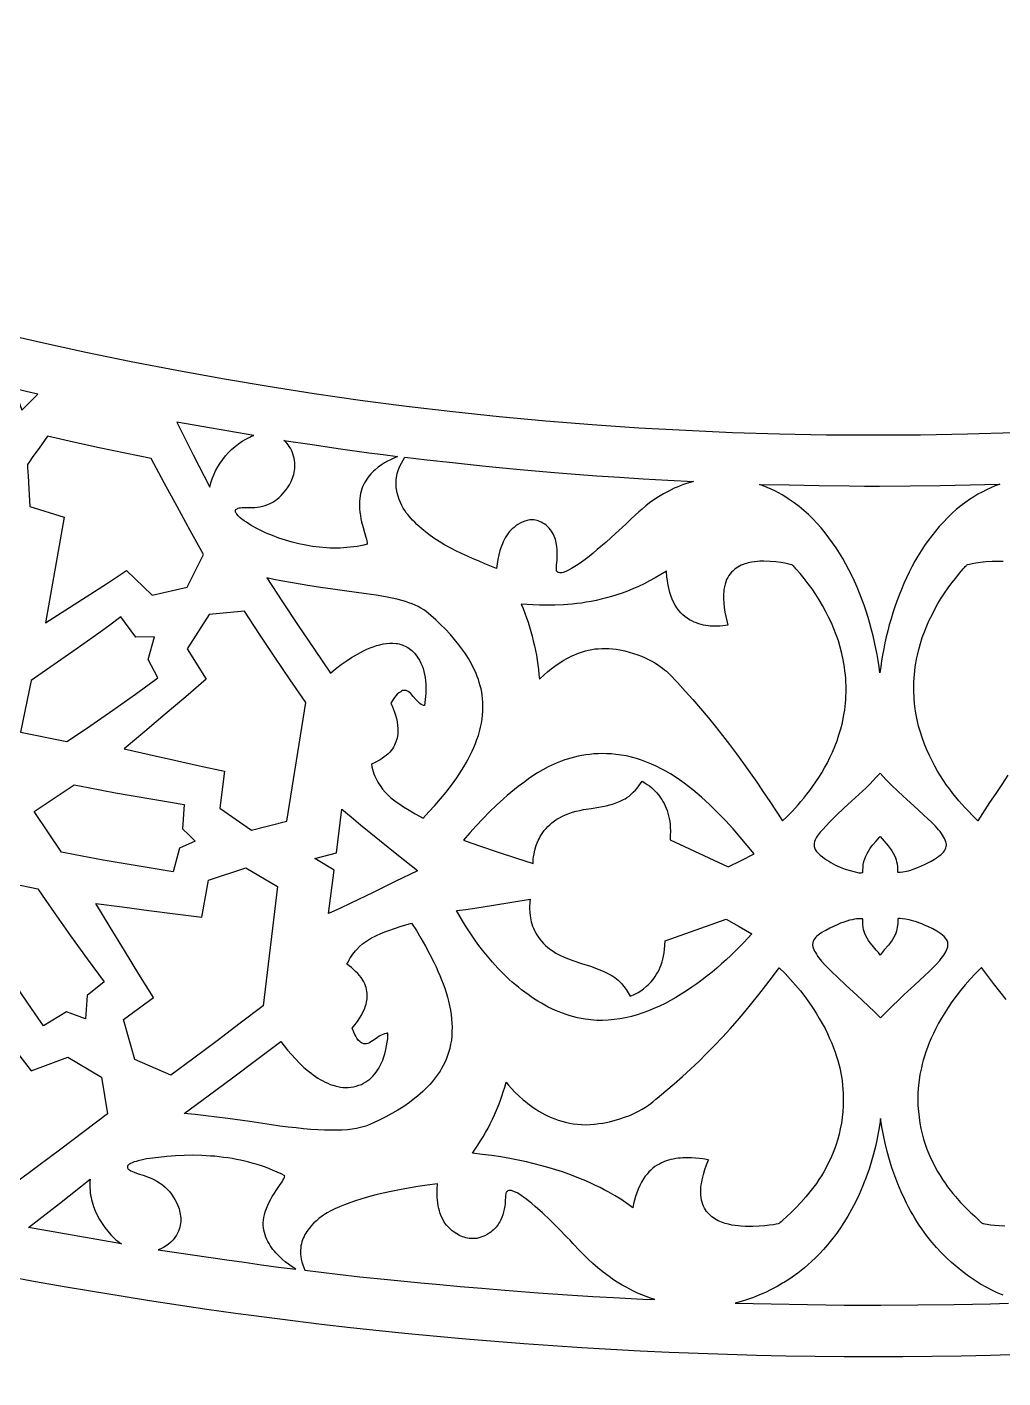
# Model space of a CAD drawing. Extents: x -540 to 540, y -540 to 540.
# Drawn here: x -82.7 to 12.6, y -462.1 to -330.2 of the extents above; entities that cross this region are included whole.
import ezdxf

# ---------------------------------------------------------------- set-up
doc = ezdxf.new("R2010")
doc.units = 0
doc.layers.add('LAYER_1', color=18, linetype='CONTINUOUS')
doc.layers.add('LAYER_2', color=174, linetype='CONTINUOUS')

msp = doc.modelspace()

# ---------------------------------------------------------------- linework, layer by layer
at = {"layer": 'LAYER_1'}
msp.add_lwpolyline([(0, 540, 0.414214), (-540, 0, 0.414214), (0, -540, 0.414214), (540, 0, 0.414214)], format="xyb", close=True, dxfattribs=at)
for points in [[(-83.2, -367.57), (-83.2, -367.57), (-81.64, -366.01), (-82.78, -365.74), (-83.93, -365.46), (-83.2, -367.57)], [(-68.04, -368.75), (-66.45, -371.93), (-64.83, -375.1), (-64.73, -374.69), (-64.61, -374.29), (-64.45, -373.89), (-64.27, -373.5), (-64.06, -373.12), (-63.83, -372.75), (-63.57, -372.39), (-63.3, -372.05), (-63.01, -371.72), (-62.7, -371.41), (-62.37, -371.12), (-62.03, -370.86), (-61.68, -370.61), (-61.31, -370.4), (-61.13, -370.3), (-60.94, -370.21), (-60.75, -370.13), (-60.55, -370.05)], [(-79.06, -378.03), (-80.9, -388.35), (-78.91, -387.09), (-76.92, -385.81), (-74.94, -384.53), (-72.97, -383.24), (-70.47, -385.64), (-67.06, -384.85), (-65.46, -381.66), (-66.75, -379.33), (-68.03, -377), (-69.3, -374.66), (-70.55, -372.31), (-71.82, -372.05), (-73.09, -371.79), (-75.63, -371.24), (-78.16, -370.69), (-80.69, -370.13), (-81.51, -371.28), (-82.11, -372.11), (-82.49, -372.64), (-82.59, -372.79), (-82.63, -372.87), (-82.64, -372.98), (-82.64, -373.2), (-82.59, -374), (-82.5, -375.26), (-82.4, -376.99)], [(-46.51, -372.1), (-46.94, -372.29), (-47.2, -372.42), (-47.48, -372.56), (-47.78, -372.73), (-48.08, -372.93), (-48.38, -373.15), (-48.68, -373.39), (-48.83, -373.53), (-48.97, -373.67), (-49.11, -373.81), (-49.25, -373.97), (-49.38, -374.13), (-49.5, -374.3), (-49.61, -374.48), (-49.72, -374.67), (-49.82, -374.86), (-49.91, -375.06), (-49.99, -375.27), (-50.06, -375.49), (-50.12, -375.72), (-50.16, -375.95), (-50.19, -376.2), (-50.21, -376.45), (-50.22, -376.83), (-50.2, -377.2), (-50.17, -377.54), (-50.13, -377.87), (-50.07, -378.19), (-50.01, -378.49), (-49.86, -379.05), (-49.72, -379.54), (-49.59, -379.98), (-49.54, -380.17), (-49.51, -380.35), (-49.48, -380.52), (-49.48, -380.68), (-49.8, -380.75), (-50.12, -380.82), (-50.45, -380.88), (-50.78, -380.93), (-51.11, -380.97), (-51.44, -381), (-51.77, -381.03), (-52.1, -381.04), (-52.44, -381.05), (-52.77, -381.05), (-53.11, -381.04), (-53.45, -381.03), (-54.12, -380.97), (-54.79, -380.89), (-55.46, -380.77), (-56.13, -380.63), (-56.79, -380.47), (-57.44, -380.28), (-58.08, -380.07), (-58.71, -379.83), (-59.32, -379.58), (-59.93, -379.3), (-60.32, -379.1), (-60.78, -378.83), (-61.02, -378.69), (-61.26, -378.53), (-61.49, -378.37), (-61.71, -378.21), (-61.9, -378.05), (-62.06, -377.89), (-62.19, -377.74), (-62.24, -377.67), (-62.28, -377.6), (-62.31, -377.53), (-62.32, -377.46), (-62.32, -377.4), (-62.31, -377.35), (-62.28, -377.29), (-62.24, -377.25), (-62.17, -377.2), (-62.1, -377.16), (-61.97, -377.13), (-61.83, -377.1), (-61.68, -377.09), (-61.5, -377.08), (-61.11, -377.08), (-60.68, -377.08), (-60.44, -377.07), (-60.2, -377.04), (-59.95, -377.01), (-59.69, -376.95), (-59.43, -376.88), (-59.16, -376.79), (-58.89, -376.67), (-58.61, -376.52), (-58.45, -376.41), (-58.27, -376.27), (-58.07, -376.1), (-57.87, -375.91), (-57.66, -375.68), (-57.45, -375.43), (-57.25, -375.16), (-57.06, -374.86), (-56.9, -374.55), (-56.82, -374.38), (-56.75, -374.21), (-56.69, -374.03), (-56.64, -373.85), (-56.59, -373.67), (-56.56, -373.48), (-56.54, -373.29), (-56.52, -373.09), (-56.52, -372.89), (-56.53, -372.69), (-56.56, -372.48), (-56.6, -372.27), (-56.65, -372.06), (-56.72, -371.84), (-56.79, -371.66), (-56.87, -371.48), (-56.96, -371.3), (-57.07, -371.13), (-57.19, -370.97), (-57.31, -370.81), (-57.45, -370.67), (-57.59, -370.54), (-54.83, -370.94), (-52.06, -371.34), (-49.29, -371.74), (-47.9, -371.92)], [(-17.59, -374.54), (-17.93, -374.64), (-18.26, -374.74), (-18.57, -374.85), (-18.88, -374.97), (-19.18, -375.09), (-19.47, -375.21), (-20.01, -375.48), (-20.53, -375.76), (-21.01, -376.04), (-21.45, -376.34), (-21.87, -376.64), (-22.25, -376.93), (-22.61, -377.23), (-22.94, -377.51), (-23.24, -377.79), (-23.77, -378.29), (-24.2, -378.71), (-25.2, -379.63), (-26.13, -380.46), (-26.99, -381.2), (-27.4, -381.54), (-27.79, -381.86), (-28.16, -382.15), (-28.52, -382.41), (-28.86, -382.65), (-29.19, -382.86), (-29.5, -383.05), (-29.79, -383.2), (-30.07, -383.33), (-30.33, -383.43), (-30.44, -383.45), (-30.55, -383.46), (-30.66, -383.46), (-30.78, -383.44), (-30.84, -383.42), (-30.88, -383.38), (-30.92, -383.34), (-30.96, -383.29), (-30.98, -383.23), (-30.98, -383.15), (-30.96, -382.74), (-30.92, -382.19), (-30.9, -381.89), (-30.9, -381.56), (-30.91, -381.23), (-30.94, -380.89), (-30.99, -380.54), (-31.03, -380.37), (-31.08, -380.2), (-31.13, -380.03), (-31.2, -379.87), (-31.27, -379.71), (-31.35, -379.55), (-31.45, -379.39), (-31.56, -379.25), (-31.68, -379.1), (-31.81, -378.97), (-31.95, -378.84), (-32.11, -378.72), (-32.29, -378.61), (-32.48, -378.5), (-32.62, -378.44), (-32.76, -378.39), (-32.9, -378.35), (-33.03, -378.32), (-33.17, -378.3), (-33.3, -378.29), (-33.44, -378.29), (-33.57, -378.3), (-33.7, -378.31), (-33.83, -378.34), (-34.07, -378.41), (-34.31, -378.5), (-34.53, -378.61), (-34.75, -378.74), (-34.94, -378.87), (-35.12, -379.02), (-35.29, -379.16), (-35.43, -379.3), (-35.56, -379.44), (-35.66, -379.56), (-35.74, -379.67), (-35.86, -379.85), (-35.97, -380.04), (-36.08, -380.24), (-36.17, -380.44), (-36.26, -380.64), (-36.34, -380.85), (-36.49, -381.27), (-36.6, -381.71), (-36.7, -382.15), (-36.77, -382.59), (-36.83, -383.03), (-37.97, -382.58), (-38.54, -382.34), (-39.11, -382.1), (-39.68, -381.85), (-40.25, -381.59), (-40.81, -381.31), (-41.36, -381.03), (-41.9, -380.72), (-42.43, -380.41), (-42.94, -380.07), (-43.44, -379.72), (-43.92, -379.34), (-44.15, -379.15), (-44.38, -378.95), (-44.61, -378.74), (-44.82, -378.53), (-45.04, -378.31), (-45.24, -378.09), (-45.5, -377.78), (-45.64, -377.59), (-45.79, -377.38), (-45.94, -377.14), (-46.08, -376.88), (-46.22, -376.6), (-46.35, -376.3), (-46.45, -375.98), (-46.54, -375.65), (-46.58, -375.48), (-46.61, -375.3), (-46.63, -375.12), (-46.64, -374.93), (-46.64, -374.75), (-46.64, -374.56), (-46.62, -374.36), (-46.6, -374.17), (-46.56, -373.97), (-46.52, -373.77), (-46.46, -373.57), (-46.39, -373.36), (-46.26, -373.05), (-46.12, -372.75), (-45.95, -372.46), (-45.78, -372.18), (-43.65, -372.42), (-41.12, -372.7), (-38.19, -373.01), (-36.58, -373.17), (-34.87, -373.33), (-33.06, -373.5), (-31.15, -373.66), (-29.14, -373.82), (-27.03, -373.98), (-24.82, -374.13), (-22.51, -374.28), (-20.1, -374.42)], [(0.62, -393.24), (0.54, -392.64), (0.45, -392.04), (0.34, -391.44), (0.23, -390.84), (0.1, -390.23), (-0.04, -389.63), (-0.19, -389.02), (-0.36, -388.42), (-0.53, -387.82), (-0.72, -387.22), (-0.93, -386.63), (-1.14, -386.03), (-1.37, -385.45), (-1.61, -384.87), (-1.86, -384.29), (-2.12, -383.73), (-2.4, -383.17), (-2.7, -382.62), (-3, -382.08), (-3.32, -381.55), (-3.65, -381.03), (-4, -380.52), (-4.36, -380.03), (-4.73, -379.55), (-5.12, -379.08), (-5.52, -378.63), (-5.94, -378.2), (-6.37, -377.78), (-6.81, -377.38), (-7.27, -377), (-7.74, -376.63), (-8.23, -376.29), (-8.57, -376.06), (-8.92, -375.85), (-9.28, -375.65), (-9.64, -375.46), (-10.01, -375.28), (-10.39, -375.12), (-10.77, -374.97), (-11.15, -374.83), (-8.24, -374.88), (-5.31, -374.94), (-2.38, -374.98), (-0.9, -374.99), (0.59, -374.99), (3.56, -374.96), (6.5, -374.92), (7.96, -374.9), (9.42, -374.88), (10.87, -374.84), (12.33, -374.79), (11.89, -374.96), (11.45, -375.15), (11.03, -375.35), (10.6, -375.57), (10.19, -375.79), (9.78, -376.04), (9.38, -376.29), (9, -376.56), (8.53, -376.92), (8.08, -377.29), (7.65, -377.68), (7.23, -378.08), (6.82, -378.5), (6.42, -378.94), (6.04, -379.39), (5.68, -379.85), (5.32, -380.32), (4.98, -380.81), (4.65, -381.31), (4.34, -381.82), (4.04, -382.34), (3.75, -382.87), (3.47, -383.41), (3.21, -383.96), (2.96, -384.52), (2.72, -385.08), (2.49, -385.64), (2.28, -386.22), (2.08, -386.79), (1.89, -387.37), (1.71, -387.96), (1.54, -388.54), (1.39, -389.13), (1.24, -389.72), (1.11, -390.31), (0.99, -390.9), (0.88, -391.49), (0.78, -392.07), (0.7, -392.66)], [(-14.22, -388.59), (-14.47, -388.62), (-14.71, -388.65), (-15, -388.67), (-15.35, -388.68), (-15.74, -388.67), (-15.95, -388.66), (-16.17, -388.64), (-16.39, -388.6), (-16.61, -388.56), (-16.84, -388.51), (-17.07, -388.44), (-17.3, -388.36), (-17.53, -388.27), (-17.76, -388.16), (-17.99, -388.04), (-18.21, -387.89), (-18.43, -387.73), (-18.64, -387.56), (-18.84, -387.36), (-19.03, -387.14), (-19.21, -386.89), (-19.38, -386.63), (-19.54, -386.34), (-19.68, -386.03), (-19.81, -385.68), (-19.9, -385.39), (-19.98, -385.1), (-20.04, -384.8), (-20.1, -384.5), (-20.14, -384.2), (-20.18, -383.9), (-20.24, -383.29), (-20.79, -383.64), (-21.33, -383.96), (-21.88, -384.26), (-22.42, -384.54), (-22.96, -384.8), (-23.5, -385.03), (-24.03, -385.25), (-24.55, -385.44), (-25.07, -385.62), (-25.59, -385.78), (-26.1, -385.92), (-26.6, -386.05), (-27.09, -386.16), (-27.58, -386.26), (-28.06, -386.34), (-28.53, -386.41), (-28.99, -386.47), (-29.43, -386.52), (-29.87, -386.55), (-30.3, -386.58), (-31.12, -386.62), (-31.9, -386.62), (-32.62, -386.61), (-33.28, -386.58), (-34.41, -386.52), (-34.23, -386.96), (-34.06, -387.4), (-33.9, -387.85), (-33.75, -388.29), (-33.61, -388.75), (-33.48, -389.2), (-33.35, -389.66), (-33.24, -390.12), (-33.13, -390.58), (-33.03, -391.05), (-32.94, -391.51), (-32.86, -391.98), (-32.8, -392.45), (-32.73, -392.92), (-32.68, -393.39), (-32.64, -393.86), (-32.15, -393.4), (-31.84, -393.13), (-31.5, -392.85), (-31.13, -392.57), (-30.71, -392.28), (-30.27, -392), (-30.03, -391.86), (-29.78, -391.73), (-29.53, -391.61), (-29.27, -391.49), (-29, -391.38), (-28.72, -391.27), (-28.44, -391.18), (-28.14, -391.09), (-27.84, -391.02), (-27.53, -390.95), (-27.21, -390.9), (-26.89, -390.87), (-26.55, -390.85), (-26.21, -390.84), (-25.87, -390.85), (-25.51, -390.87), (-25.15, -390.92), (-24.78, -390.98), (-24.31, -391.08), (-23.87, -391.2), (-23.44, -391.33), (-23.04, -391.47), (-22.67, -391.61), (-22.31, -391.77), (-21.97, -391.93), (-21.66, -392.1), (-21.37, -392.26), (-21.1, -392.43), (-20.86, -392.6), (-20.63, -392.77), (-20.43, -392.93), (-20.24, -393.08), (-19.94, -393.37), (-19.16, -394.18), (-18.39, -395.01), (-17.64, -395.85), (-16.9, -396.71), (-16.17, -397.58), (-15.46, -398.45), (-14.76, -399.34), (-14.07, -400.24), (-13.39, -401.15), (-12.72, -402.07), (-12.06, -402.99), (-11.41, -403.92), (-10.77, -404.85), (-10.14, -405.79), (-8.9, -407.69), (-8.44, -407.25), (-7.93, -406.73), (-7.38, -406.13), (-7.1, -405.8), (-6.81, -405.46), (-6.51, -405.09), (-6.22, -404.71), (-5.92, -404.3), (-5.63, -403.88), (-5.34, -403.44), (-5.05, -402.99), (-4.78, -402.51), (-4.51, -402.02), (-4.26, -401.51), (-4.01, -400.98), (-3.78, -400.44), (-3.57, -399.88), (-3.38, -399.3), (-3.21, -398.71), (-3.05, -398.1), (-2.93, -397.48), (-2.82, -396.84), (-2.75, -396.18), (-2.72, -395.85), (-2.7, -395.51), (-2.69, -395.17), (-2.68, -394.83), (-2.69, -394.48), (-2.7, -394.13), (-2.72, -393.78), (-2.75, -393.42), (-2.79, -393.06), (-2.84, -392.69), (-2.9, -392.32), (-2.96, -391.95), (-3.09, -391.34), (-3.25, -390.73), (-3.43, -390.12), (-3.64, -389.53), (-3.87, -388.94), (-4.12, -388.35), (-4.39, -387.78), (-4.68, -387.21), (-4.98, -386.65), (-5.31, -386.1), (-5.65, -385.57), (-6.01, -385.04), (-6.39, -384.53), (-6.78, -384.03), (-7.18, -383.54), (-7.59, -383.07), (-7.67, -382.97), (-7.74, -382.88), (-7.82, -382.78), (-7.87, -382.75), (-7.92, -382.71), (-7.99, -382.68), (-8.14, -382.64), (-8.37, -382.58), (-8.68, -382.52), (-9.07, -382.46), (-9.54, -382.4), (-10.09, -382.36), (-10.72, -382.34), (-10.92, -382.34), (-11.1, -382.34), (-11.34, -382.35), (-11.62, -382.38), (-11.92, -382.42), (-12.25, -382.49), (-12.41, -382.54), (-12.58, -382.59), (-12.75, -382.66), (-12.92, -382.73), (-13.09, -382.81), (-13.26, -382.91), (-13.42, -383.01), (-13.57, -383.13), (-13.72, -383.26), (-13.87, -383.4), (-14, -383.56), (-14.13, -383.73), (-14.24, -383.91), (-14.35, -384.12), (-14.44, -384.33), (-14.51, -384.57), (-14.57, -384.82), (-14.62, -385.1), (-14.64, -385.31), (-14.66, -385.53), (-14.66, -385.75), (-14.66, -385.97), (-14.64, -386.41), (-14.59, -386.85), (-14.52, -387.29), (-14.43, -387.73), (-14.33, -388.16)], [(-47.15, -396.18), (-46.98, -396.56), (-46.88, -396.8), (-46.78, -397.07), (-46.69, -397.36), (-46.61, -397.68), (-46.54, -398.01), (-46.49, -398.35), (-46.46, -398.7), (-46.46, -398.88), (-46.47, -399.06), (-46.48, -399.24), (-46.51, -399.42), (-46.54, -399.6), (-46.59, -399.78), (-46.65, -399.96), (-46.72, -400.14), (-46.8, -400.31), (-46.89, -400.48), (-47, -400.65), (-47.13, -400.82), (-47.26, -400.98), (-47.42, -401.14), (-47.6, -401.3), (-47.79, -401.45), (-47.99, -401.59), (-48.19, -401.72), (-48.4, -401.84), (-48.62, -401.95), (-49.05, -402.16), (-49.01, -402.41), (-48.95, -402.65), (-48.88, -402.88), (-48.81, -403.1), (-48.72, -403.31), (-48.63, -403.51), (-48.53, -403.71), (-48.43, -403.9), (-48.32, -404.08), (-48.21, -404.25), (-47.96, -404.58), (-47.71, -404.88), (-47.44, -405.15), (-47.17, -405.4), (-46.9, -405.62), (-46.63, -405.82), (-46.37, -406), (-45.9, -406.31), (-45.52, -406.54), (-44.77, -406.99), (-44.01, -407.42), (-43.44, -406.82), (-42.87, -406.19), (-42.31, -405.55), (-41.76, -404.88), (-41.23, -404.19), (-40.97, -403.84), (-40.72, -403.49), (-40.48, -403.13), (-40.24, -402.76), (-40.02, -402.4), (-39.8, -402.03), (-39.59, -401.65), (-39.4, -401.27), (-39.21, -400.89), (-39.04, -400.51), (-38.88, -400.12), (-38.74, -399.73), (-38.6, -399.34), (-38.49, -398.95), (-38.39, -398.55), (-38.3, -398.15), (-38.24, -397.76), (-38.19, -397.35), (-38.16, -396.95), (-38.15, -396.55), (-38.16, -396.14), (-38.19, -395.74), (-38.23, -395.42), (-38.28, -395.11), (-38.34, -394.8), (-38.42, -394.49), (-38.51, -394.18), (-38.6, -393.88), (-38.71, -393.58), (-38.83, -393.28), (-38.96, -392.99), (-39.1, -392.7), (-39.25, -392.41), (-39.4, -392.12), (-39.57, -391.84), (-39.74, -391.56), (-39.92, -391.28), (-40.11, -391.01), (-40.5, -390.48), (-40.92, -389.96), (-41.36, -389.46), (-41.82, -388.97), (-42.29, -388.51), (-42.77, -388.06), (-43.26, -387.63), (-43.75, -387.22), (-43.98, -387.05), (-44.22, -386.9), (-44.48, -386.75), (-44.76, -386.62), (-45.06, -386.49), (-45.38, -386.38), (-45.72, -386.27), (-46.08, -386.16), (-46.45, -386.07), (-46.85, -385.98), (-47.68, -385.81), (-48.59, -385.65), (-49.55, -385.5), (-51.67, -385.21), (-52.81, -385.06), (-54.01, -384.89), (-55.25, -384.7), (-56.55, -384.48), (-57.89, -384.24), (-58.58, -384.11), (-59.28, -383.96), (-57.74, -386.3), (-56.19, -388.62), (-54.62, -390.94), (-53.05, -393.25), (-52.78, -393.02), (-52.43, -392.74), (-52.01, -392.43), (-51.53, -392.09), (-50.99, -391.74), (-50.71, -391.57), (-50.42, -391.4), (-50.12, -391.23), (-49.81, -391.08), (-49.5, -390.93), (-49.18, -390.8), (-48.87, -390.68), (-48.54, -390.57), (-48.22, -390.48), (-47.9, -390.41), (-47.58, -390.36), (-47.26, -390.34), (-46.95, -390.34), (-46.64, -390.36), (-46.49, -390.38), (-46.34, -390.41), (-46.19, -390.45), (-46.04, -390.5), (-45.9, -390.55), (-45.76, -390.62), (-45.62, -390.69), (-45.48, -390.77), (-45.35, -390.86), (-45.22, -390.95), (-45.09, -391.06), (-44.97, -391.18), (-44.85, -391.31), (-44.73, -391.44), (-44.62, -391.59), (-44.51, -391.75), (-44.35, -392), (-44.22, -392.27), (-44.1, -392.54), (-44.01, -392.82), (-43.92, -393.11), (-43.86, -393.4), (-43.81, -393.7), (-43.77, -394), (-43.74, -394.31), (-43.73, -394.62), (-43.73, -394.92), (-43.74, -395.23), (-43.76, -395.53), (-43.8, -395.84), (-43.84, -396.14), (-43.88, -396.43), (-43.96, -396.41), (-44.04, -396.39), (-44.18, -396.31), (-44.33, -396.22), (-44.46, -396.1), (-44.59, -395.97), (-44.72, -395.83), (-44.96, -395.53), (-45.09, -395.39), (-45.21, -395.26), (-45.33, -395.15), (-45.46, -395.05), (-45.59, -394.98), (-45.65, -394.96), (-45.72, -394.94), (-45.79, -394.94), (-45.86, -394.94), (-45.93, -394.95), (-46.01, -394.97), (-46.1, -395.02), (-46.19, -395.07), (-46.36, -395.18), (-46.52, -395.32), (-46.66, -395.48), (-46.79, -395.65), (-46.92, -395.83)], [(-73.51, -387.77), (-74.6, -388.57), (-75.69, -389.35), (-77.88, -390.91), (-82.29, -393.99), (-83.34, -399.01), (-78.79, -399.95), (-77.67, -399.19), (-76.55, -398.43), (-74.32, -396.87), (-72.1, -395.3), (-69.9, -393.72), (-70.87, -391.93), (-70.25, -389.73), (-72.07, -389.76)], [(-65.19, -393.85), (-67.18, -395.56), (-69.19, -397.27), (-71.19, -398.97), (-73.21, -400.66), (-70.76, -401.21), (-68.3, -401.76), (-65.85, -402.3), (-63.39, -402.82), (-63.85, -406.44), (-60.76, -408.6), (-57.31, -407.71), (-55.47, -396.13), (-56.99, -393.91), (-58.49, -391.69), (-59.98, -389.45), (-61.46, -387.21), (-64.89, -387.54), (-67.04, -390.87)], [(-11.66, -410.91), (-12.33, -410.09), (-13.02, -409.28), (-13.73, -408.46), (-14.47, -407.66), (-14.85, -407.26), (-15.23, -406.87), (-15.62, -406.48), (-16.02, -406.1), (-16.42, -405.73), (-16.82, -405.36), (-17.24, -405.01), (-17.66, -404.66), (-18.08, -404.33), (-18.51, -404), (-18.95, -403.69), (-19.39, -403.39), (-19.84, -403.11), (-20.3, -402.84), (-20.76, -402.59), (-21.22, -402.36), (-21.69, -402.14), (-22.17, -401.94), (-22.66, -401.76), (-23.15, -401.61), (-23.64, -401.47), (-24.15, -401.35), (-24.65, -401.26), (-25.17, -401.19), (-25.61, -401.15), (-26.05, -401.13), (-26.48, -401.12), (-26.9, -401.13), (-27.31, -401.15), (-27.71, -401.19), (-28.1, -401.24), (-28.49, -401.3), (-28.86, -401.38), (-29.22, -401.46), (-29.58, -401.55), (-29.92, -401.66), (-30.25, -401.77), (-30.58, -401.89), (-30.89, -402.01), (-31.2, -402.15), (-31.49, -402.28), (-31.78, -402.42), (-32.32, -402.71), (-32.82, -403), (-33.27, -403.3), (-33.69, -403.59), (-34.07, -403.86), (-34.7, -404.34), (-35.07, -404.63), (-35.44, -404.92), (-35.79, -405.22), (-36.15, -405.53), (-36.84, -406.16), (-37.51, -406.82), (-38.17, -407.49), (-38.82, -408.17), (-39.45, -408.87), (-40.07, -409.57), (-39.23, -409.87), (-38.38, -410.17), (-36.67, -410.74), (-34.96, -411.3), (-33.26, -411.86), (-33.25, -411.65), (-33.24, -411.45), (-33.21, -411.19), (-33.16, -410.9), (-33.09, -410.56), (-32.99, -410.2), (-32.92, -410.01), (-32.85, -409.82), (-32.76, -409.62), (-32.67, -409.43), (-32.56, -409.23), (-32.44, -409.03), (-32.3, -408.83), (-32.16, -408.63), (-31.99, -408.43), (-31.82, -408.24), (-31.62, -408.06), (-31.41, -407.88), (-31.18, -407.7), (-30.94, -407.53), (-30.67, -407.38), (-30.39, -407.23), (-30.08, -407.09), (-29.76, -406.96), (-29.41, -406.85), (-29.05, -406.75), (-28.69, -406.67), (-28.33, -406.59), (-27.59, -406.47), (-26.85, -406.35), (-26.48, -406.28), (-26.12, -406.21), (-25.76, -406.13), (-25.41, -406.03), (-25.07, -405.91), (-24.74, -405.77), (-24.42, -405.61), (-24.26, -405.52), (-24.11, -405.42), (-23.88, -405.26), (-23.67, -405.08), (-23.47, -404.89), (-23.27, -404.7), (-23.09, -404.49), (-22.92, -404.27), (-22.76, -404.05), (-22.61, -403.81), (-22.45, -403.91), (-22.3, -404), (-22.11, -404.12), (-21.9, -404.27), (-21.67, -404.46), (-21.42, -404.69), (-21.17, -404.96), (-21.05, -405.1), (-20.92, -405.26), (-20.8, -405.43), (-20.68, -405.61), (-20.57, -405.8), (-20.46, -406), (-20.36, -406.21), (-20.26, -406.44), (-20.17, -406.67), (-20.09, -406.92), (-20.02, -407.18), (-19.96, -407.46), (-19.91, -407.74), (-19.88, -408.04), (-19.86, -408.35), (-19.85, -408.68), (-19.86, -409.1), (-19.88, -409.53), (-14.21, -412.19), (-12.93, -411.56)], [(0.64, -409.2), (0.83, -409.44), (1.03, -409.68), (1.43, -410.14), (1.63, -410.38), (1.79, -410.62), (1.93, -410.85), (2.04, -411.07), (2.13, -411.29), (2.2, -411.49), (2.25, -411.69), (2.29, -411.87), (2.33, -412.19), (2.34, -412.43), (2.34, -412.6), (2.34, -412.65), (2.35, -412.68), (2.38, -412.69), (2.43, -412.7), (2.6, -412.7), (2.86, -412.67), (3.21, -412.61), (3.41, -412.56), (3.63, -412.49), (3.87, -412.42), (4.13, -412.32), (4.4, -412.22), (4.69, -412.09), (4.99, -411.95), (5.31, -411.78), (5.62, -411.62), (5.94, -411.43), (6.26, -411.23), (6.42, -411.11), (6.56, -411), (6.7, -410.87), (6.82, -410.75), (6.92, -410.61), (7, -410.48), (7.06, -410.33), (7.1, -410.19), (7.11, -410.04), (7.11, -409.96), (7.09, -409.88), (7.05, -409.72), (6.99, -409.56), (6.92, -409.4), (6.83, -409.24), (6.73, -409.08), (6.62, -408.91), (6.49, -408.74), (6.35, -408.57), (6.04, -408.22), (5.69, -407.86), (5.3, -407.48), (4.87, -407.09), (3.93, -406.23), (2.89, -405.29), (2.34, -404.77), (1.78, -404.23), (1.21, -403.65), (0.63, -403.04), (0.3, -403.4), (-0.03, -403.76), (-0.38, -404.1), (-0.73, -404.45), (-1.45, -405.12), (-2.17, -405.78), (-2.9, -406.45), (-3.61, -407.12), (-3.96, -407.47), (-4.3, -407.82), (-4.64, -408.18), (-4.96, -408.54), (-5.04, -408.62), (-5.21, -408.79), (-5.31, -408.91), (-5.41, -409.04), (-5.52, -409.19), (-5.61, -409.35), (-5.69, -409.53), (-5.76, -409.71), (-5.79, -409.9), (-5.8, -410), (-5.8, -410.1), (-5.79, -410.2), (-5.76, -410.3), (-5.73, -410.4), (-5.69, -410.5), (-5.63, -410.59), (-5.56, -410.69), (-5.48, -410.79), (-5.38, -410.88), (-5.2, -411.05), (-5, -411.21), (-4.8, -411.36), (-4.59, -411.5), (-4.38, -411.64), (-4.16, -411.77), (-3.94, -411.89), (-3.71, -412), (-3.48, -412.11), (-3.25, -412.21), (-2.77, -412.4), (-2.29, -412.55), (-1.8, -412.68), (-1.58, -412.73), (-1.45, -412.75), (-1.32, -412.76), (-1.21, -412.76), (-1.12, -412.74), (-1.08, -412.72), (-1.06, -412.69), (-1.04, -412.65), (-1.04, -412.61), (-1.04, -412.44), (-1.03, -412.27), (-1, -411.96), (-0.94, -411.66), (-0.86, -411.38), (-0.75, -411.12), (-0.64, -410.87), (-0.51, -410.64), (-0.37, -410.43), (-0.22, -410.23), (-0.08, -410.04), (0.21, -409.71), (0.46, -409.43), (0.56, -409.31)], [(-82, -406.77), (-78.07, -404.17), (-76.73, -404.44), (-75.39, -404.7), (-74.05, -404.94), (-72.7, -405.17), (-70.01, -405.62), (-67.33, -406.08), (-67.5, -408.48), (-66.87, -409.06), (-66.25, -409.66), (-67.81, -410.35), (-68.42, -412.67), (-71.15, -412.21), (-73.89, -411.75), (-75.25, -411.51), (-76.61, -411.27), (-77.98, -411.01), (-79.33, -410.74), (-80.67, -408.76)], [(-54.57, -411.36), (-54.59, -411.36), (-52.46, -410.81), (-51.93, -406.55), (-51.02, -407.31), (-50.1, -408.07), (-48.26, -409.57), (-46.41, -411.06), (-44.56, -412.54), (-44.57, -412.55), (-44.56, -412.56), (-46.72, -413.62), (-48.88, -414.68), (-51.05, -415.73), (-52.14, -416.24), (-53.23, -416.75), (-52.68, -412.49), (-54.59, -411.37)], [(-70.34, -424.94), (-71.76, -422.65), (-73.17, -420.36), (-74.58, -418.06), (-75.97, -415.75), (-73.39, -416.09), (-70.8, -416.43), (-68.22, -416.77), (-66.93, -416.93), (-65.63, -417.08), (-64.96, -413.49), (-61.3, -412.29), (-58.21, -414.11), (-59.62, -425.76), (-61.87, -427.46), (-64.12, -429.16), (-66.38, -430.85), (-68.65, -432.52), (-72.16, -430.98), (-73.25, -427.09)], [(-81.08, -427.69), (-81.89, -426.54), (-82.69, -425.38), (-84.27, -423.06), (-87.38, -418.38), (-86.34, -413.36), (-81.62, -414.34), (-80.84, -415.48), (-80.04, -416.63), (-78.43, -418.9), (-76.81, -421.16), (-75.17, -423.41), (-76.8, -424.74), (-76.98, -427.02), (-78.84, -426.35)], [(-11.88, -418.73), (-12.27, -419.15), (-12.68, -419.57), (-13.09, -420), (-13.51, -420.42), (-13.95, -420.84), (-14.39, -421.25), (-14.85, -421.66), (-15.31, -422.06), (-15.78, -422.46), (-16.27, -422.84), (-16.75, -423.22), (-17.25, -423.59), (-17.75, -423.94), (-18.27, -424.29), (-18.78, -424.62), (-19.31, -424.93), (-19.83, -425.23), (-20.37, -425.51), (-20.91, -425.77), (-21.45, -426.02), (-22, -426.24), (-22.55, -426.44), (-23.1, -426.62), (-23.66, -426.78), (-24.22, -426.91), (-24.78, -427.02), (-25.35, -427.1), (-25.91, -427.15), (-26.48, -427.17), (-26.76, -427.17), (-27.04, -427.17), (-27.33, -427.15), (-27.61, -427.13), (-27.89, -427.1), (-28.17, -427.06), (-28.55, -426.99), (-28.92, -426.92), (-29.28, -426.83), (-29.65, -426.72), (-30.01, -426.61), (-30.37, -426.48), (-30.72, -426.35), (-31.07, -426.2), (-31.42, -426.04), (-31.77, -425.87), (-32.11, -425.69), (-32.44, -425.5), (-32.78, -425.3), (-33.11, -425.09), (-33.43, -424.88), (-33.75, -424.65), (-34.07, -424.42), (-34.38, -424.19), (-34.69, -423.94), (-34.99, -423.69), (-35.29, -423.43), (-35.58, -423.17), (-36.15, -422.63), (-36.7, -422.07), (-37.22, -421.5), (-37.72, -420.91), (-38.2, -420.32), (-38.55, -419.86), (-38.88, -419.39), (-39.21, -418.91), (-39.54, -418.43), (-39.85, -417.94), (-40.15, -417.45), (-40.75, -416.45), (-39.84, -416.33), (-38.94, -416.2), (-37.14, -415.93), (-35.34, -415.64), (-33.54, -415.35), (-33.57, -415.55), (-33.59, -415.74), (-33.6, -415.99), (-33.6, -416.28), (-33.59, -416.61), (-33.55, -416.96), (-33.52, -417.15), (-33.48, -417.35), (-33.43, -417.55), (-33.37, -417.76), (-33.3, -417.96), (-33.22, -418.17), (-33.13, -418.39), (-33.02, -418.6), (-32.9, -418.81), (-32.76, -419.02), (-32.61, -419.24), (-32.44, -419.44), (-32.25, -419.65), (-32.04, -419.85), (-31.82, -420.05), (-31.57, -420.24), (-31.31, -420.42), (-31.02, -420.6), (-30.63, -420.81), (-30.23, -421), (-29.81, -421.17), (-29.39, -421.32), (-28.53, -421.61), (-27.66, -421.88), (-27.24, -422.03), (-26.82, -422.19), (-26.41, -422.36), (-26.02, -422.55), (-25.83, -422.65), (-25.64, -422.76), (-25.46, -422.87), (-25.28, -423), (-25.11, -423.13), (-24.95, -423.26), (-24.79, -423.41), (-24.63, -423.57), (-24.51, -423.71), (-24.39, -423.86), (-24.17, -424.16), (-23.96, -424.49), (-23.78, -424.82), (-23.61, -424.75), (-23.44, -424.67), (-23.24, -424.57), (-23, -424.44), (-22.74, -424.28), (-22.46, -424.08), (-22.17, -423.84), (-22.02, -423.71), (-21.88, -423.57), (-21.73, -423.41), (-21.59, -423.25), (-21.45, -423.07), (-21.32, -422.88), (-21.19, -422.67), (-21.07, -422.46), (-20.95, -422.23), (-20.84, -421.99), (-20.74, -421.74), (-20.65, -421.47), (-20.57, -421.18), (-20.51, -420.89), (-20.45, -420.57), (-20.41, -420.25), (-20.38, -419.82), (-20.36, -419.39), (-14.39, -417.28), (-13.14, -418.01)], [(-50.93, -427.93), (-50.67, -427.62), (-50.52, -427.42), (-50.35, -427.19), (-50.19, -426.94), (-50.03, -426.67), (-49.88, -426.38), (-49.74, -426.07), (-49.62, -425.75), (-49.57, -425.58), (-49.53, -425.41), (-49.5, -425.24), (-49.48, -425.06), (-49.46, -424.89), (-49.46, -424.71), (-49.47, -424.52), (-49.49, -424.34), (-49.52, -424.16), (-49.56, -423.97), (-49.62, -423.79), (-49.7, -423.6), (-49.79, -423.41), (-49.89, -423.23), (-50.04, -423), (-50.21, -422.79), (-50.39, -422.58), (-50.59, -422.39), (-50.79, -422.2), (-51, -422.02), (-51.44, -421.69), (-51.33, -421.48), (-51.23, -421.27), (-51.12, -421.08), (-51, -420.89), (-50.87, -420.72), (-50.75, -420.55), (-50.62, -420.39), (-50.48, -420.24), (-50.21, -419.96), (-49.92, -419.71), (-49.63, -419.49), (-49.34, -419.3), (-49.04, -419.12), (-48.76, -418.97), (-48.48, -418.84), (-48.21, -418.72), (-47.73, -418.53), (-47.34, -418.39), (-46.79, -418.2), (-46.23, -418.02), (-45.12, -417.69), (-44.66, -418.41), (-44.21, -419.16), (-43.77, -419.94), (-43.34, -420.73), (-42.93, -421.54), (-42.74, -421.95), (-42.55, -422.36), (-42.37, -422.78), (-42.2, -423.2), (-42.04, -423.62), (-41.89, -424.04), (-41.76, -424.46), (-41.63, -424.89), (-41.52, -425.31), (-41.42, -425.74), (-41.34, -426.16), (-41.27, -426.59), (-41.22, -427.01), (-41.19, -427.43), (-41.17, -427.85), (-41.18, -428.27), (-41.2, -428.68), (-41.24, -429.09), (-41.31, -429.5), (-41.4, -429.91), (-41.51, -430.31), (-41.64, -430.71), (-41.76, -431.01), (-41.89, -431.3), (-42.03, -431.59), (-42.19, -431.87), (-42.35, -432.14), (-42.53, -432.41), (-42.72, -432.67), (-42.91, -432.93), (-43.12, -433.18), (-43.34, -433.42), (-43.56, -433.66), (-43.79, -433.9), (-44.03, -434.12), (-44.28, -434.35), (-44.54, -434.56), (-44.8, -434.77), (-45.33, -435.18), (-45.89, -435.57), (-46.46, -435.93), (-47.05, -436.27), (-47.64, -436.59), (-48.24, -436.89), (-48.83, -437.17), (-49.43, -437.44), (-49.58, -437.5), (-49.74, -437.55), (-50.1, -437.65), (-50.5, -437.74), (-50.93, -437.8), (-51.4, -437.85), (-51.91, -437.89), (-52.45, -437.91), (-53.03, -437.91), (-53.64, -437.89), (-54.29, -437.86), (-54.96, -437.82), (-55.67, -437.76), (-56.41, -437.68), (-57.18, -437.59), (-57.98, -437.49), (-58.81, -437.37), (-60.94, -437.06), (-63.07, -436.76), (-64.14, -436.62), (-65.21, -436.49), (-66.28, -436.37), (-67.35, -436.28), (-64.98, -434.53), (-62.61, -432.77), (-60.25, -431), (-57.9, -429.22), (-57.58, -429.65), (-57.23, -430.08), (-56.87, -430.51), (-56.48, -430.94), (-56.07, -431.36), (-55.65, -431.76), (-55.21, -432.14), (-54.98, -432.31), (-54.75, -432.49), (-54.52, -432.65), (-54.29, -432.81), (-54.05, -432.95), (-53.81, -433.09), (-53.57, -433.21), (-53.32, -433.32), (-53.08, -433.42), (-52.83, -433.51), (-52.58, -433.58), (-52.33, -433.64), (-52.07, -433.69), (-51.82, -433.72), (-51.57, -433.73), (-51.31, -433.72), (-51.05, -433.7), (-50.8, -433.66), (-50.53, -433.59), (-50.27, -433.51), (-50.03, -433.42), (-49.81, -433.31), (-49.6, -433.19), (-49.4, -433.05), (-49.21, -432.91), (-49.03, -432.75), (-48.87, -432.59), (-48.72, -432.41), (-48.58, -432.23), (-48.45, -432.05), (-48.33, -431.85), (-48.22, -431.66), (-48.12, -431.45), (-48.02, -431.25), (-47.94, -431.05), (-47.86, -430.84), (-47.74, -430.43), (-47.63, -430.03), (-47.56, -429.65), (-47.5, -429.29), (-47.46, -428.96), (-47.43, -428.43), (-47.51, -428.43), (-47.6, -428.44), (-47.77, -428.48), (-47.94, -428.54), (-48.11, -428.62), (-48.28, -428.72), (-48.44, -428.83), (-48.77, -429.06), (-48.93, -429.17), (-49.1, -429.27), (-49.25, -429.35), (-49.41, -429.42), (-49.57, -429.46), (-49.64, -429.46), (-49.72, -429.46), (-49.79, -429.45), (-49.87, -429.44), (-49.94, -429.41), (-50.01, -429.37), (-50.1, -429.31), (-50.18, -429.24), (-50.33, -429.09), (-50.46, -428.92), (-50.57, -428.73), (-50.67, -428.54), (-50.77, -428.34)], [(0.67, -426.94), (1.26, -426.33), (1.84, -425.75), (2.42, -425.19), (2.97, -424.67), (4.02, -423.71), (4.98, -422.83), (5.41, -422.43), (5.8, -422.04), (6.16, -421.67), (6.47, -421.31), (6.61, -421.14), (6.74, -420.97), (6.86, -420.8), (6.96, -420.63), (7.05, -420.47), (7.13, -420.3), (7.2, -420.14), (7.25, -419.98), (7.27, -419.89), (7.27, -419.8), (7.27, -419.71), (7.26, -419.62), (7.24, -419.54), (7.22, -419.45), (7.14, -419.29), (7.03, -419.13), (6.9, -418.98), (6.74, -418.84), (6.57, -418.71), (6.39, -418.58), (6.19, -418.45), (5.78, -418.23), (5.37, -418.03), (4.99, -417.86), (4.7, -417.74), (4.43, -417.64), (4.18, -417.55), (3.93, -417.47), (3.49, -417.35), (3.12, -417.28), (2.82, -417.24), (2.59, -417.22), (2.44, -417.23), (2.4, -417.24), (2.38, -417.25), (2.37, -417.28), (2.37, -417.33), (2.37, -417.5), (2.36, -417.75), (2.34, -417.9), (2.32, -418.07), (2.28, -418.25), (2.23, -418.45), (2.16, -418.66), (2.07, -418.88), (1.96, -419.1), (1.83, -419.34), (1.66, -419.58), (1.47, -419.82), (1.05, -420.29), (0.85, -420.54), (0.66, -420.79), (0.47, -420.54), (0.27, -420.31), (-0.15, -419.84), (-0.34, -419.6), (-0.51, -419.36), (-0.64, -419.13), (-0.76, -418.91), (-0.85, -418.69), (-0.92, -418.49), (-0.97, -418.29), (-1.01, -418.11), (-1.04, -417.79), (-1.05, -417.54), (-1.05, -417.37), (-1.05, -417.29), (-1.08, -417.27), (-1.14, -417.26), (-1.23, -417.25), (-1.35, -417.25), (-1.49, -417.25), (-1.67, -417.27), (-1.87, -417.3), (-2.1, -417.35), (-2.35, -417.4), (-2.62, -417.48), (-2.92, -417.58), (-3.23, -417.69), (-3.56, -417.83), (-3.91, -417.99), (-4.28, -418.17), (-4.66, -418.38), (-4.82, -418.47), (-5.04, -418.59), (-5.29, -418.75), (-5.41, -418.84), (-5.53, -418.95), (-5.64, -419.06), (-5.74, -419.18), (-5.83, -419.31), (-5.89, -419.45), (-5.94, -419.59), (-5.95, -419.75), (-5.95, -419.83), (-5.94, -419.92), (-5.92, -420), (-5.9, -420.09), (-5.84, -420.25), (-5.76, -420.4), (-5.68, -420.56), (-5.58, -420.72), (-5.47, -420.89), (-5.35, -421.05), (-5.08, -421.39), (-4.76, -421.75), (-4.41, -422.11), (-4.02, -422.5), (-3.59, -422.9), (-2.66, -423.76), (-1.62, -424.71), (-1.07, -425.23), (-0.5, -425.77), (0.08, -426.34)], [(-16.13, -440.8), (-16.68, -440.71), (-17.01, -440.66), (-17.38, -440.62), (-17.78, -440.6), (-18.2, -440.59), (-18.64, -440.6), (-18.87, -440.62), (-19.1, -440.64), (-19.33, -440.67), (-19.56, -440.72), (-19.79, -440.77), (-20.02, -440.83), (-20.25, -440.9), (-20.47, -440.99), (-20.7, -441.09), (-20.92, -441.2), (-21.13, -441.32), (-21.35, -441.46), (-21.55, -441.62), (-21.75, -441.79), (-21.95, -441.98), (-22.13, -442.18), (-22.31, -442.4), (-22.48, -442.65), (-22.67, -442.97), (-22.84, -443.3), (-23, -443.65), (-23.13, -444), (-23.25, -444.37), (-23.35, -444.73), (-23.44, -445.1), (-23.52, -445.47), (-23.9, -445.19), (-24.24, -444.95), (-24.69, -444.65), (-25.25, -444.3), (-25.92, -443.92), (-26.3, -443.71), (-26.71, -443.51), (-27.15, -443.29), (-27.61, -443.07), (-28.1, -442.86), (-28.63, -442.64), (-29.18, -442.42), (-29.76, -442.2), (-30.38, -441.98), (-31.02, -441.77), (-31.69, -441.57), (-32.4, -441.37), (-33.14, -441.18), (-33.9, -440.99), (-34.7, -440.82), (-35.53, -440.66), (-36.4, -440.51), (-37.29, -440.38), (-38.22, -440.26), (-39.18, -440.15), (-38.91, -439.76), (-38.64, -439.36), (-38.38, -438.95), (-38.13, -438.54), (-37.89, -438.12), (-37.66, -437.7), (-37.44, -437.27), (-37.23, -436.83), (-37.03, -436.39), (-36.84, -435.95), (-36.65, -435.5), (-36.48, -435.05), (-36.32, -434.59), (-36.17, -434.14), (-36.03, -433.68), (-35.9, -433.21), (-35.66, -433.5), (-35.37, -433.82), (-35.04, -434.17), (-34.66, -434.54), (-34.24, -434.92), (-34.01, -435.11), (-33.77, -435.3), (-33.52, -435.49), (-33.26, -435.67), (-32.99, -435.85), (-32.71, -436.03), (-32.41, -436.2), (-32.11, -436.36), (-31.8, -436.52), (-31.48, -436.66), (-31.14, -436.8), (-30.8, -436.92), (-30.45, -437.03), (-30.08, -437.13), (-29.71, -437.21), (-29.33, -437.28), (-28.93, -437.32), (-28.53, -437.35), (-28.12, -437.36), (-27.69, -437.35), (-27.26, -437.32), (-26.82, -437.26), (-26.46, -437.21), (-26.12, -437.14), (-25.79, -437.07), (-25.47, -436.99), (-24.87, -436.83), (-24.32, -436.64), (-23.82, -436.45), (-23.36, -436.25), (-22.95, -436.04), (-22.59, -435.84), (-22.27, -435.64), (-21.99, -435.45), (-21.75, -435.28), (-21.56, -435.12), (-21.28, -434.88), (-21.15, -434.76), (-20.3, -434.07), (-19.47, -433.36), (-18.65, -432.64), (-17.84, -431.9), (-17.05, -431.15), (-16.27, -430.38), (-15.51, -429.6), (-14.76, -428.8), (-14.02, -427.99), (-13.29, -427.17), (-12.58, -426.34), (-11.88, -425.49), (-11.2, -424.64), (-10.52, -423.78), (-9.86, -422.91), (-9.21, -422.03), (-8.64, -422.6), (-8.11, -423.17), (-7.62, -423.73), (-7.15, -424.29), (-6.72, -424.84), (-6.32, -425.39), (-5.95, -425.93), (-5.61, -426.46), (-5.3, -426.98), (-5.01, -427.49), (-4.74, -427.98), (-4.5, -428.47), (-4.29, -428.94), (-4.09, -429.4), (-3.92, -429.85), (-3.76, -430.28), (-3.62, -430.69), (-3.5, -431.09), (-3.4, -431.46), (-3.31, -431.82), (-3.17, -432.48), (-3.08, -433.04), (-3.02, -433.52), (-2.99, -433.89), (-2.97, -434.3), (-2.96, -434.91), (-2.97, -435.51), (-3, -436.09), (-3.06, -436.66), (-3.14, -437.21), (-3.25, -437.75), (-3.37, -438.28), (-3.5, -438.79), (-3.66, -439.28), (-3.83, -439.76), (-4.01, -440.23), (-4.21, -440.68), (-4.42, -441.12), (-4.64, -441.54), (-4.86, -441.95), (-5.1, -442.34), (-5.34, -442.72), (-5.59, -443.09), (-5.84, -443.44), (-6.09, -443.77), (-6.34, -444.09), (-6.6, -444.4), (-7.1, -444.97), (-7.59, -445.48), (-8.05, -445.94), (-8.47, -446.34), (-8.85, -446.68), (-8.95, -446.77), (-9.04, -446.86), (-9.14, -446.95), (-9.19, -446.99), (-9.25, -447.02), (-9.33, -447.05), (-9.51, -447.09), (-9.78, -447.14), (-10.15, -447.19), (-10.61, -447.24), (-11.16, -447.28), (-11.8, -447.3), (-12.54, -447.29), (-12.97, -447.28), (-13.23, -447.25), (-13.52, -447.22), (-13.84, -447.16), (-14.17, -447.09), (-14.5, -447), (-14.84, -446.89), (-15, -446.82), (-15.17, -446.74), (-15.33, -446.66), (-15.49, -446.57), (-15.64, -446.47), (-15.79, -446.36), (-15.93, -446.24), (-16.07, -446.11), (-16.19, -445.98), (-16.31, -445.83), (-16.42, -445.67), (-16.52, -445.51), (-16.61, -445.33), (-16.69, -445.14), (-16.75, -444.93), (-16.8, -444.72), (-16.84, -444.47), (-16.87, -444.23), (-16.88, -443.98), (-16.87, -443.73), (-16.86, -443.48), (-16.83, -443.23), (-16.79, -442.99), (-16.74, -442.74), (-16.62, -442.24), (-16.47, -441.75), (-16.31, -441.27)], [(-90.83, -434.3), (-88.35, -424.11), (-86.84, -426.12), (-85.33, -428.12), (-83.81, -430.12), (-82.27, -432.11), (-78.71, -430.77), (-75.4, -432.73), (-74.83, -436.3), (-77.11, -438.03), (-79.39, -439.75), (-81.68, -441.46), (-83.98, -443.16), (-85.5, -442.88), (-87.01, -442.6), (-90.04, -441.99), (-93.07, -441.38), (-96.09, -440.77), (-96.95, -437.45), (-94.82, -433.82)], [(-56.44, -451.48), (-56.64, -451.35), (-56.89, -451.18), (-57.16, -450.99), (-57.46, -450.76), (-57.76, -450.5), (-58.07, -450.21), (-58.38, -449.89), (-58.52, -449.72), (-58.67, -449.54), (-58.8, -449.36), (-58.93, -449.17), (-59.05, -448.97), (-59.17, -448.77), (-59.27, -448.56), (-59.36, -448.34), (-59.44, -448.12), (-59.5, -447.89), (-59.56, -447.66), (-59.59, -447.42), (-59.61, -447.18), (-59.61, -446.93), (-59.6, -446.67), (-59.56, -446.41), (-59.5, -446.15), (-59.42, -445.88), (-59.3, -445.54), (-59.17, -445.23), (-59.03, -444.93), (-58.89, -444.65), (-58.74, -444.39), (-58.59, -444.15), (-58.29, -443.7), (-58.02, -443.3), (-57.78, -442.95), (-57.69, -442.79), (-57.6, -442.64), (-57.54, -442.5), (-57.5, -442.36), (-57.87, -442.17), (-58.25, -442), (-58.63, -441.83), (-59.01, -441.67), (-59.4, -441.52), (-59.8, -441.39), (-60.2, -441.26), (-60.6, -441.14), (-61.01, -441.03), (-61.42, -440.93), (-61.83, -440.83), (-62.24, -440.75), (-62.66, -440.67), (-63.08, -440.61), (-63.5, -440.55), (-63.92, -440.5), (-64.35, -440.45), (-64.77, -440.42), (-65.62, -440.37), (-66.48, -440.35), (-67.33, -440.36), (-68.18, -440.4), (-69.02, -440.46), (-69.86, -440.55), (-70.69, -440.66), (-71.02, -440.71), (-71.42, -440.79), (-71.84, -440.88), (-72.04, -440.94), (-72.23, -441), (-72.41, -441.07), (-72.57, -441.14), (-72.7, -441.22), (-72.8, -441.3), (-72.84, -441.35), (-72.87, -441.39), (-72.89, -441.44), (-72.89, -441.49), (-72.89, -441.53), (-72.87, -441.58), (-72.84, -441.64), (-72.8, -441.69), (-72.69, -441.78), (-72.56, -441.87), (-72.4, -441.94), (-72.23, -442.01), (-71.82, -442.15), (-71.35, -442.29), (-71.1, -442.38), (-70.84, -442.48), (-70.57, -442.59), (-70.29, -442.72), (-70.02, -442.87), (-69.74, -443.04), (-69.46, -443.23), (-69.18, -443.46), (-69.05, -443.59), (-68.9, -443.75), (-68.73, -443.93), (-68.57, -444.15), (-68.4, -444.4), (-68.24, -444.66), (-68.09, -444.95), (-67.95, -445.26), (-67.84, -445.59), (-67.79, -445.76), (-67.75, -445.93), (-67.72, -446.1), (-67.69, -446.28), (-67.68, -446.46), (-67.67, -446.64), (-67.68, -446.82), (-67.7, -447.01), (-67.73, -447.19), (-67.77, -447.38), (-67.83, -447.57), (-67.9, -447.76), (-67.99, -447.95), (-68.09, -448.14), (-68.24, -448.38), (-68.43, -448.61), (-68.63, -448.82), (-68.86, -449.02), (-69.09, -449.19), (-69.35, -449.35), (-69.61, -449.48), (-69.88, -449.58), (-66.52, -450.07), (-63.16, -450.56), (-61.48, -450.8), (-59.8, -451.04), (-58.12, -451.26)], [(-82.56, -447.41), (-79.53, -445.05), (-76.51, -442.68), (-76.54, -442.9), (-76.55, -443.12), (-76.56, -443.34), (-76.55, -443.56), (-76.53, -443.78), (-76.51, -444.01), (-76.48, -444.23), (-76.44, -444.46), (-76.39, -444.68), (-76.33, -444.9), (-76.26, -445.12), (-76.19, -445.34), (-76.02, -445.78), (-75.83, -446.21), (-75.6, -446.62), (-75.36, -447.02), (-75.09, -447.41), (-74.8, -447.77), (-74.49, -448.12), (-74.17, -448.44), (-74, -448.59), (-73.83, -448.73), (-73.65, -448.87), (-73.47, -449)], [(-21.35, -454.44), (-21.79, -454.29), (-22.22, -454.14), (-22.64, -453.97), (-23.05, -453.8), (-23.44, -453.61), (-23.82, -453.43), (-24.18, -453.23), (-24.54, -453.04), (-24.88, -452.83), (-25.2, -452.63), (-25.52, -452.42), (-25.83, -452.2), (-26.4, -451.77), (-26.94, -451.34), (-27.43, -450.91), (-27.89, -450.49), (-28.3, -450.07), (-28.69, -449.68), (-29.36, -448.96), (-29.65, -448.65), (-29.92, -448.37), (-30.79, -447.5), (-31.6, -446.7), (-32.35, -445.98), (-33.05, -445.35), (-33.38, -445.07), (-33.69, -444.81), (-33.99, -444.58), (-34.28, -444.37), (-34.55, -444.19), (-34.81, -444.03), (-35.06, -443.91), (-35.29, -443.81), (-35.35, -443.8), (-35.43, -443.79), (-35.52, -443.79), (-35.62, -443.8), (-35.72, -443.83), (-35.8, -443.88), (-35.84, -443.91), (-35.87, -443.95), (-35.89, -444), (-35.91, -444.05), (-35.94, -444.39), (-35.98, -444.83), (-36, -445.07), (-36.03, -445.33), (-36.08, -445.6), (-36.14, -445.87), (-36.21, -446.15), (-36.31, -446.43), (-36.44, -446.71), (-36.51, -446.85), (-36.59, -446.98), (-36.68, -447.12), (-36.77, -447.25), (-36.88, -447.38), (-36.99, -447.5), (-37.11, -447.63), (-37.25, -447.74), (-37.39, -447.86), (-37.55, -447.97), (-37.75, -448.09), (-37.96, -448.2), (-38.16, -448.29), (-38.36, -448.36), (-38.56, -448.42), (-38.75, -448.46), (-38.94, -448.48), (-39.13, -448.49), (-39.31, -448.48), (-39.49, -448.47), (-39.66, -448.44), (-39.83, -448.4), (-39.99, -448.36), (-40.14, -448.3), (-40.44, -448.18), (-40.71, -448.03), (-40.95, -447.87), (-41.16, -447.72), (-41.34, -447.56), (-41.6, -447.31), (-41.72, -447.19), (-41.87, -446.98), (-42, -446.75), (-42.12, -446.52), (-42.22, -446.29), (-42.32, -446.04), (-42.4, -445.79), (-42.46, -445.53), (-42.52, -445.27), (-42.56, -445), (-42.59, -444.74), (-42.62, -444.47), (-42.63, -444.2), (-42.64, -443.93), (-42.63, -443.66), (-42.6, -443.14), (-43.59, -443.27), (-44.53, -443.4), (-45.43, -443.55), (-46.29, -443.71), (-47.11, -443.87), (-47.89, -444.04), (-48.63, -444.22), (-49.33, -444.41), (-49.98, -444.59), (-50.6, -444.79), (-51.17, -444.98), (-51.69, -445.18), (-52.18, -445.38), (-52.62, -445.58), (-53.01, -445.77), (-53.37, -445.97), (-53.53, -446.07), (-53.73, -446.2), (-53.95, -446.35), (-54.18, -446.53), (-54.42, -446.74), (-54.66, -446.96), (-54.9, -447.21), (-55.13, -447.49), (-55.35, -447.78), (-55.45, -447.94), (-55.54, -448.1), (-55.63, -448.27), (-55.71, -448.45), (-55.78, -448.62), (-55.84, -448.81), (-55.89, -449), (-55.93, -449.2), (-55.96, -449.4), (-55.98, -449.6), (-55.99, -449.81), (-55.98, -450.03), (-55.95, -450.25), (-55.91, -450.48), (-55.84, -450.76), (-55.76, -451.04), (-55.66, -451.31), (-55.54, -451.58), (-53.96, -451.77), (-52.35, -451.97), (-50.18, -452.21), (-47.47, -452.49), (-44.21, -452.81), (-42.37, -452.98), (-40.39, -453.16), (-38.28, -453.33), (-36.03, -453.52), (-32.75, -453.77), (-29.88, -453.97), (-27.43, -454.13), (-25.39, -454.25), (-22.54, -454.39)]]:
    msp.add_lwpolyline(points, close=True, dxfattribs=at)
for points in [[(13.13, -403.24), (12.53, -404.12), (11.93, -405), (11.34, -405.89), (10.18, -407.67), (9.72, -407.22), (9.2, -406.69), (8.92, -406.39), (8.63, -406.07), (8.34, -405.73), (8.04, -405.38), (7.74, -405), (7.44, -404.6), (7.14, -404.19), (6.84, -403.75), (6.54, -403.3), (6.26, -402.83), (5.98, -402.34), (5.71, -401.83), (5.45, -401.31), (5.21, -400.76), (4.98, -400.21), (4.77, -399.63), (4.57, -399.04), (4.4, -398.43), (4.26, -397.81), (4.13, -397.17), (4.04, -396.51), (4, -396.18), (3.97, -395.84), (3.95, -395.5), (3.94, -395.16), (3.93, -394.81), (3.93, -394.46), (3.94, -394.11), (3.96, -393.75), (3.99, -393.39), (4.03, -393.02), (4.08, -392.65), (4.13, -392.28), (4.2, -391.9), (4.28, -391.52), (4.42, -390.94), (4.58, -390.36), (4.76, -389.78), (4.97, -389.22), (5.2, -388.65), (5.44, -388.1), (5.71, -387.55), (5.99, -387.01), (6.29, -386.47), (6.61, -385.95), (6.94, -385.44), (7.28, -384.94), (7.64, -384.45), (8.02, -383.97), (8.4, -383.5), (8.8, -383.05), (8.87, -382.95), (8.95, -382.86), (9.03, -382.77), (9.07, -382.73), (9.12, -382.69), (9.2, -382.66), (9.37, -382.61), (9.64, -382.55), (9.99, -382.48), (10.44, -382.41), (10.97, -382.36), (11.6, -382.33), (11.95, -382.32), (12.32, -382.32), (12.49, -382.32), (12.65, -382.32)], [(12.94, -425.12), (12.32, -424.35), (11.72, -423.58), (11.12, -422.8), (10.54, -422.01), (9.97, -422.58), (9.45, -423.15), (8.95, -423.71), (8.49, -424.27), (8.06, -424.82), (7.66, -425.37), (7.29, -425.91), (6.95, -426.44), (6.64, -426.96), (6.35, -427.46), (6.09, -427.96), (5.85, -428.45), (5.64, -428.92), (5.44, -429.38), (5.27, -429.83), (5.12, -430.26), (4.98, -430.67), (4.86, -431.07), (4.76, -431.44), (4.67, -431.8), (4.53, -432.46), (4.44, -433.02), (4.38, -433.5), (4.35, -433.87), (4.34, -434.27), (4.32, -434.89), (4.34, -435.49), (4.38, -436.07), (4.44, -436.64), (4.52, -437.2), (4.62, -437.74), (4.75, -438.26), (4.88, -438.77), (5.04, -439.27), (5.21, -439.75), (5.4, -440.21), (5.6, -440.66), (5.81, -441.1), (6.03, -441.52), (6.25, -441.93), (6.49, -442.33), (6.73, -442.7), (6.98, -443.07), (7.23, -443.42), (7.49, -443.75), (7.74, -444.07), (8, -444.38), (8.5, -444.95), (8.99, -445.46), (9.45, -445.92), (9.88, -446.31), (10.26, -446.65), (10.35, -446.75), (10.45, -446.84), (10.54, -446.93), (10.6, -446.97), (10.66, -447), (10.73, -447.02), (10.88, -447.05), (11.11, -447.09), (11.42, -447.14), (11.81, -447.18), (12.28, -447.22), (12.83, -447.25)], [(12.65, -454.02), (12.33, -453.88), (12.01, -453.74), (11.69, -453.59), (11.07, -453.27), (10.46, -452.92), (9.86, -452.54), (9.28, -452.15), (8.71, -451.73), (8.16, -451.28), (7.62, -450.82), (7.11, -450.35), (6.61, -449.85), (6.14, -449.34), (5.69, -448.82), (5.43, -448.5), (5.18, -448.18), (4.93, -447.85), (4.7, -447.52), (4.47, -447.18), (4.24, -446.83), (4.03, -446.48), (3.82, -446.13), (3.61, -445.77), (3.41, -445.4), (3.22, -445.04), (3.04, -444.67), (2.69, -443.91), (2.37, -443.15), (2.07, -442.37), (1.8, -441.58), (1.55, -440.78), (1.33, -439.98), (1.14, -439.18), (0.96, -438.37), (0.81, -437.56), (0.69, -436.75), (0.61, -437.29), (0.52, -437.83), (0.42, -438.35), (0.32, -438.86), (0.21, -439.36), (0.09, -439.85), (-0.03, -440.33), (-0.16, -440.8), (-0.3, -441.26), (-0.44, -441.71), (-0.59, -442.14), (-0.75, -442.57), (-0.91, -442.99), (-1.07, -443.39), (-1.24, -443.79), (-1.41, -444.18), (-1.77, -444.92), (-2.14, -445.63), (-2.52, -446.29), (-2.91, -446.92), (-3.3, -447.52), (-3.7, -448.07), (-4.1, -448.6), (-4.5, -449.08), (-4.9, -449.54), (-5.29, -449.96), (-5.67, -450.35), (-6.05, -450.71), (-6.41, -451.04), (-6.75, -451.34), (-7.08, -451.61), (-7.39, -451.85), (-7.94, -452.25), (-8.39, -452.55), (-8.71, -452.74), (-8.89, -452.85), (-9.43, -453.17), (-9.99, -453.46), (-10.56, -453.74), (-11.13, -453.99), (-11.72, -454.23), (-12.32, -454.44), (-12.92, -454.62), (-13.53, -454.79), (-9.99, -454.85), (-6.45, -454.93), (-4.67, -454.96), (-2.88, -454.98), (-1.09, -454.99), (0.72, -454.99), (4.31, -454.95), (7.88, -454.91), (9.66, -454.88), (11.43, -454.85), (13.19, -454.8)]]:
    msp.add_lwpolyline(points, dxfattribs=at)
at = {"layer": 'LAYER_2'}
for points in [[(460, 0, 0.414214), (0, 460, 0.414214), (-460, 0, 0.414214), (0, -460, 0.414214)], [(370, 0, 0.414214), (0, 370, 0.414214), (-370, 0, 0.414214), (0, -370, 0.414214)]]:
    msp.add_lwpolyline(points, format="xyb", close=True, dxfattribs=at)

doc.saveas('drawing.dxf')
